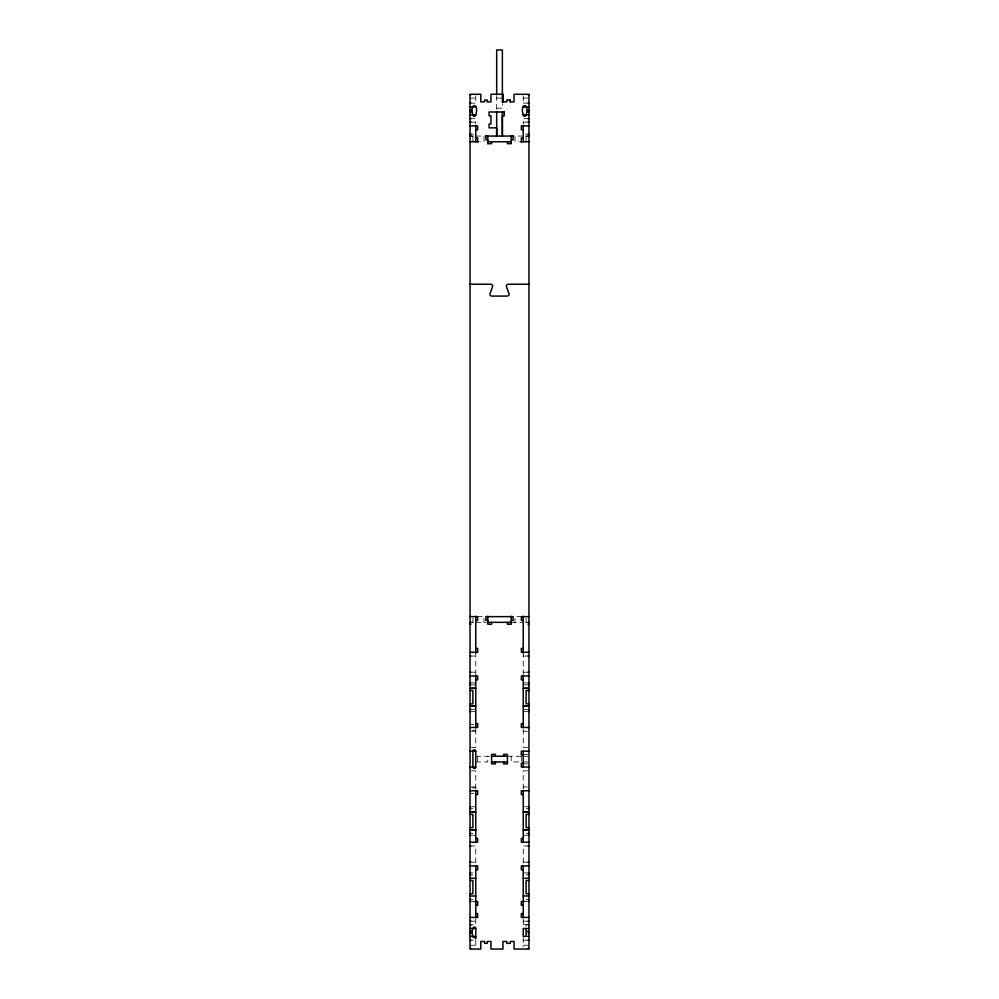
<?xml version="1.0" encoding="UTF-8"?>
<svg xmlns="http://www.w3.org/2000/svg" width="999" height="999" viewBox="0 0 999 999"><rect width="100%" height="100%" fill="white"/><g stroke="black" fill="none" stroke-linecap="round" stroke-linejoin="round"><path stroke-width="0.75" stroke-dasharray="5 3.75" d="M470.054 98.077L475.761 98.077M496.678 98.077L502.372 98.077M523.239 98.077L528.946 98.077M470.054 103.134L475.761 103.134M523.239 103.134L528.946 103.134M496.678 108.204L502.372 108.204L502.372 103.859M470.054 118.644L475.761 118.644L475.786 123.913M528.946 118.644L523.239 118.644L523.276 123.913M470.054 122.128L475.761 122.128M523.239 122.128L528.946 122.128M471.004 134.166L473.376 134.166M525.624 134.166L527.996 134.166M470.054 136.064L473.376 136.064M475.761 136.064L483.991 136.064L483.991 141.758L479.87 141.758M523.239 136.064L515.009 136.064L515.009 141.758L519.13 141.758M525.624 136.064L528.946 136.064M477.122 616.633L483.991 616.633L483.991 622.34M521.878 616.633L515.009 616.633L515.009 622.34M470.054 622.34L473.326 622.34M475.761 622.34L486.288 622.34M511.213 622.34L523.239 622.34M525.674 622.34L528.946 622.34M470.054 656.056L475.761 656.056M523.239 656.056L528.946 656.056M470.054 672.202L475.761 672.202M523.239 672.202L528.946 672.202M471.953 682.941L475.761 682.941M523.239 682.941L527.047 682.941M471.953 684.839L475.761 684.839M523.239 684.839L527.047 684.839M471.953 709.54L475.761 709.54M523.239 709.54L527.047 709.54M471.953 711.438L475.761 711.438M523.239 711.438L527.047 711.438M470.054 724.587L473.851 724.587M471.953 730.294L475.761 730.294M471.478 731.243L475.761 731.243M523.239 731.243L527.522 731.243M471.478 747.389L475.761 747.389L475.761 728.708M527.522 747.389L523.239 747.389L523.239 728.708M523.239 754.345L528.946 754.345M475.761 756.255L491.583 756.255M507.417 756.255L521.74 756.255M523.239 756.255L528.946 756.255M475.761 761.95L487.787 761.95L487.787 756.255M518.731 761.95L511.213 761.95L511.213 756.255M523.239 761.95L528.946 761.95M523.239 763.848L527.522 763.848M471.478 770.816L475.761 770.816L475.761 789.497M527.522 770.816L523.239 770.816L523.239 789.497M471.478 786.962L475.761 786.962M523.239 786.962L527.522 786.962M471.953 787.911L475.761 787.911M470.054 793.606L473.851 793.606M471.953 806.755L475.761 806.755M523.239 806.755L527.047 806.755M471.953 808.666L472.902 808.666M526.098 808.666L527.047 808.666M471.953 833.353L472.902 833.353M526.098 833.353L527.047 833.353M471.953 835.251L475.761 835.251M523.239 835.251L527.047 835.251M470.054 846.003L475.761 846.003L475.761 864.684M528.946 846.003L523.239 846.003L523.239 864.684M470.054 862.149L475.761 862.149M523.239 862.149L528.946 862.149M471.953 872.901L472.902 872.901M523.239 872.901L527.047 872.901M471.953 874.799L472.902 874.799M526.098 874.799L527.047 874.799M471.953 899.487L472.902 899.487M526.098 899.487L527.047 899.487M471.953 901.385L475.761 901.385M523.239 901.385L527.047 901.385M470.054 921.19L475.761 921.19M523.239 921.19L528.946 921.19M523.239 924.674L528.946 924.674L526.098 924.699L526.098 926.435M471.004 940.184L473.376 940.184M523.239 940.184L528.946 940.184M470.054 945.254L475.761 945.254M523.239 945.254L528.946 945.254M526.098 136.064L526.098 141.758M526.098 618.056L526.098 622.34M523.239 95.754L523.276 103.634M523.239 652.247L523.239 675.998M523.239 918.655L523.239 927.209M523.239 937.649L523.239 946.977M521.341 756.255L521.341 761.95M496.678 95.542L496.678 112M477.659 756.255L477.659 761.95M475.761 95.754L475.786 103.634M475.761 652.247L475.761 675.998M475.761 918.655L475.761 924.674L470.054 924.674L472.902 925.236M475.761 940.096L475.761 946.977M472.902 136.064L472.902 141.758M472.902 618.056L472.902 622.34"/><path stroke-width="1.5" d="M491.595 141.758L491.595 143.656L487.799 143.656L487.799 141.121M475.761 936.625C472.09 941.133 471.491 930.081 472.902 928.471A1.424 1.424 0 0 1 474.338 927.047A1.424 1.424 0 0 1 475.761 928.471L475.761 938.923M502.984 94.268L490.959 94.268L490.984 101.873L487.15 101.873L487.15 99.975L484.59 99.975L484.615 101.873L480.794 101.873L480.794 94.268L470.054 94.268L470.054 949.05L480.819 949.05L480.819 941.458L484.615 941.458L484.615 943.356L487.187 943.356L487.187 941.458L490.984 941.458L490.984 949.05L502.984 949.05L502.984 941.458L506.78 941.458L506.78 943.356L510.264 943.356L510.264 941.458L514.06 941.458L514.06 949.05L528.946 949.05L528.946 94.268L514.035 94.268L514.06 101.873L510.239 101.873L510.239 99.975L506.755 99.975L506.78 101.873L502.959 101.873L502.959 94.268L502.984 101.873M470.054 94.818L471.004 94.818M527.996 94.818L528.946 94.818M470.054 103.134L471.004 103.134M527.996 103.134L528.946 103.134M470.054 106.93L475.761 106.93M523.239 106.93L528.946 106.93M470.054 110.102L471.004 110.102M527.996 110.102L528.946 110.102M470.054 112L471.478 112M504.283 112L489.048 112L489.085 115.797L490.984 115.797L490.984 124.026L489.048 124.026L489.085 127.835L496.678 127.835L496.678 136.064L496.678 112M527.522 112L528.946 112M470.054 114.848L475.761 114.848C479.645 102.572 469.018 102.572 472.902 114.848A1.424 1.424 0 0 0 474.338 116.271A1.424 1.424 0 0 0 475.761 114.848M523.239 114.848A1.424 1.424 0 0 0 524.662 116.271A1.424 1.424 0 0 0 526.098 114.848C529.982 102.572 519.355 102.572 523.239 114.848L528.946 114.848M470.054 118.644L471.004 118.644M527.996 118.644L528.946 118.644M470.054 122.128L471.004 122.128M527.996 122.128L528.946 122.128M470.054 125.936L477.659 125.936L477.659 129.733L475.761 129.733M528.946 125.936L521.341 125.936L521.341 129.733L523.239 129.733M470.054 134.166L471.004 134.166M527.996 134.166L528.946 134.166M470.054 136.064L471.478 136.064M485.252 136.064L513.748 136.064M527.522 136.064L528.946 136.064M475.761 137.962L477.684 137.962L477.659 141.758M523.276 137.962L521.341 137.962L521.341 141.758M487.799 139.86L485.901 139.86L485.901 136.064M511.226 139.86L513.124 139.86L513.124 136.064M470.054 141.758L478.496 141.758M487.787 141.758L511.213 141.758M520.504 141.758L528.946 141.758M470.054 284.228L490.759 284.228A1.898 1.898 0 0 1 492.544 286.775L489.997 293.644A1.898 1.898 0 0 0 491.82 296.091L507.18 296.091A1.898 1.898 0 0 0 509.003 293.644L506.456 286.775A1.898 1.898 0 0 1 508.241 284.228L528.946 284.228M470.054 616.633L477.659 616.633L477.659 620.441L475.761 620.441M528.946 616.633L521.341 616.633L521.341 620.441L523.239 620.441M487.799 620.441L485.901 620.441L485.901 616.633L513.124 616.633L513.124 620.441L511.226 620.441M470.054 622.34L471.004 622.34M487.787 622.34L511.213 622.34M527.996 622.34L528.946 622.34M470.054 624.238L471.004 624.238M527.996 624.238L528.946 624.238M475.761 648.451L477.659 648.451L477.659 652.247L470.054 652.247M523.239 648.451L521.341 648.451L521.341 652.247L528.946 652.247M470.054 656.056L471.004 656.056M527.996 656.056L528.946 656.056M470.054 672.202L471.004 672.202M527.996 672.202L528.946 672.202M470.054 675.998L477.659 675.998L477.659 679.795L475.761 679.795M528.946 675.998L521.341 675.998L521.341 679.795L523.239 679.795M470.054 682.941L471.004 682.941M527.996 682.941L528.946 682.941M470.054 684.839L471.004 684.839M527.996 684.839L528.946 684.839M524.188 688.299L528.946 688.299L523.239 688.373M470.054 690.546L472.902 690.546L472.902 703.845L470.054 703.845M528.946 690.546L526.098 690.546L526.098 703.845L528.946 703.845M475.761 706.006L470.054 706.006L474.812 706.093M470.054 709.54L471.004 709.54M527.996 709.54L528.946 709.54M470.054 711.438L471.004 711.438M527.996 711.438L528.946 711.438M475.761 723.638L477.659 723.638L477.659 727.447L470.054 727.447M523.239 723.638L521.341 723.638L521.341 727.447L528.946 727.447M470.054 751.186L475.761 751.186L475.761 767.02A1.424 1.424 0 0 1 474.338 768.443A1.424 1.424 0 0 1 472.902 767.02L472.902 751.186A1.424 1.424 0 0 1 474.338 749.762A1.424 1.424 0 0 1 475.761 751.186M528.946 751.186L521.341 751.186L521.341 754.982L523.239 754.982M491.583 756.255L507.417 756.255M491.583 761.95L507.417 761.95M523.239 763.211L521.341 763.211L521.341 767.02L528.946 767.02M470.054 767.02L475.761 767.02M470.054 790.758L477.659 790.758L477.659 794.555L475.761 794.555M528.946 790.758L521.341 790.758L521.341 794.555L523.239 794.555M470.054 806.755L471.004 806.755M527.996 806.755L528.946 806.755M470.054 808.666L471.004 808.666M527.996 808.666L528.946 808.666M474.812 812.112L470.054 812.112L475.761 812.187M470.054 814.36L472.902 814.36L472.902 827.659L470.054 827.659M528.946 814.36L526.098 814.36L526.098 827.659L528.946 827.659M470.054 829.819L475.761 829.819M523.239 829.819L528.946 829.819M470.054 829.907L475.761 829.907M524.188 829.907L528.946 829.907M470.054 833.353L471.004 833.353M527.996 833.353L528.946 833.353M470.054 835.251L471.004 835.251M527.996 835.251L528.946 835.251M475.761 838.398L477.659 838.398L477.659 842.207L470.054 842.207M523.239 838.398L521.341 838.398L521.341 842.207L528.946 842.207M470.054 846.003L471.004 846.003M527.996 846.003L528.946 846.003M470.054 862.149L471.004 862.149M527.996 862.149L528.946 862.149M470.054 865.946L477.659 865.946L477.659 869.742L475.761 869.742M528.946 865.946L521.341 865.946L521.341 869.742L523.239 869.742M470.054 872.901L471.004 872.901M527.996 872.901L528.946 872.901M470.054 874.799L471.004 874.799M527.996 874.799L528.946 874.799M470.054 878.246L475.761 878.321M523.239 878.321L528.946 878.246M470.054 880.494L472.902 880.494L472.902 893.793L470.054 893.793M528.946 880.494L526.098 880.494L526.098 893.793L528.946 893.793M470.054 895.966L475.761 896.041M523.239 895.966L528.946 895.966M470.054 899.487L471.004 899.487M527.996 899.487L528.946 899.487M470.054 901.385L471.004 901.385M474.812 901.385L475.761 901.385M523.239 901.385L524.188 901.385M527.996 901.385L528.946 901.385M475.761 901.56L477.659 901.56L477.659 905.356L475.761 905.356M523.239 901.56L521.341 901.56L521.341 905.356L523.239 905.356M475.761 913.598L477.659 913.598L477.659 917.394L470.054 917.394M523.239 913.598L521.341 913.598L521.341 917.394L528.946 917.394M470.054 921.19L471.004 921.19M527.996 921.19L528.946 921.19M470.054 924.674L471.004 924.674M527.996 924.674L528.946 924.674M470.054 928.471L471.478 928.471M472.902 928.471L475.761 928.471M527.522 928.471L528.946 928.471M470.054 931.318L471.478 931.318M527.522 931.318L528.946 931.318M470.054 933.216L471.004 933.216M527.996 933.216L528.946 933.216M470.054 936.388L475.761 936.388M527.522 936.388L528.946 936.388M470.054 940.184L471.004 940.184M527.996 940.184L528.946 940.184M470.054 948.501L471.004 948.501M527.996 948.501L528.946 948.501M523.276 125.474L523.239 141.758M523.239 616.258L523.239 653.196M523.239 675.998L523.239 727.447M523.239 751.186L523.239 767.02M523.239 790.758L523.239 842.207M523.239 865.946L523.239 917.394M511.213 136.064L511.226 143.656L507.43 143.656L507.43 141.758M511.213 616.258L511.226 624.238L507.43 624.238L507.43 622.34M510.264 99.975L510.264 101.873M504.245 112L504.283 115.797L502.347 115.797L502.372 136.064L502.372 112M503.633 756.255L503.633 754.345L507.43 754.345L507.43 763.848L503.633 763.848L503.633 761.95M502.372 102.41L502.372 49.95L496.678 49.95L496.678 94.268M495.404 756.255L495.404 754.345L491.595 754.345L491.595 763.848L495.404 763.848L495.404 761.95M491.595 622.34L491.595 624.238L487.799 624.238L487.787 616.258M487.787 136.064L487.799 143.656M475.786 125.474L475.761 141.758M475.761 616.258L475.761 653.196M475.761 675.998L475.761 727.959M475.761 790.758L475.761 842.207M475.761 865.946L475.761 917.394M475.761 688.299L470.054 688.299L475.761 688.373M528.946 706.006L523.239 706.006L528.946 706.093M528.946 812.112L523.239 812.112L528.946 812.187M526.098 928.471L523.239 928.471L523.239 936.388L526.098 936.388L526.098 928.471"/></g></svg>
